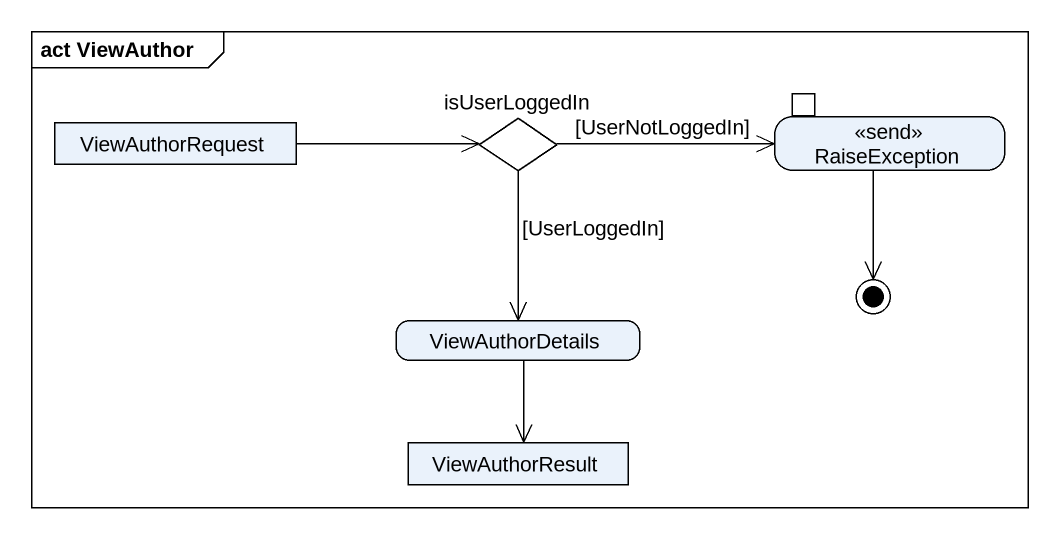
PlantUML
@startuml
mainframe act ViewAuthor
hide empty description
state ViewAuthorRequest <<object>>
state isUserLoggedIn <<choice>>
state RaiseException <<send>> {
  state pin1 <<inputPin>>
}
state ViewAuthorDetails
state ViewAuthorResult <<object>>
ViewAuthorRequest -right-> isUserLoggedIn
isUserLoggedIn -right-> RaiseException : [UserNotLoggedIn]
isUserLoggedIn --> ViewAuthorDetails : [UserLoggedIn]
ViewAuthorDetails --> ViewAuthorResult
RaiseException --> [*]
@enduml
